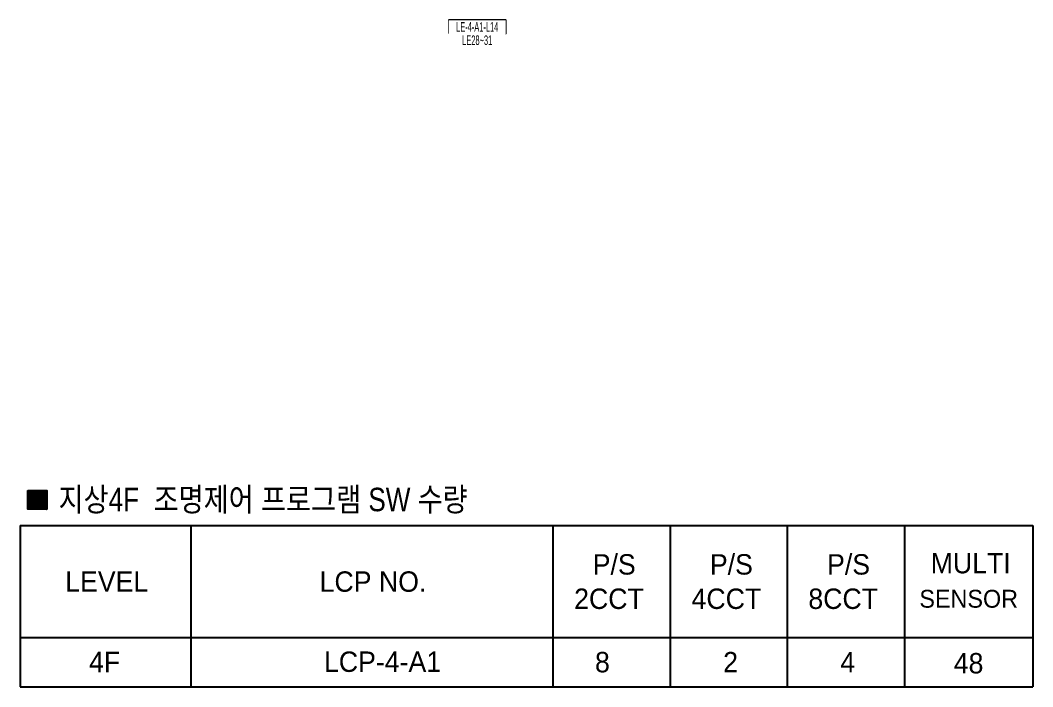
# Model space of a CAD drawing. Header units: millimetres. Extents: x 39625 to 501091, y -351975 to 836145.
# Drawn here: x 84503 to 124506, y 438839 to 465158 of the extents above; entities that cross this region are included whole.
import ezdxf
from ezdxf.enums import TextEntityAlignment as Align

# ---------------------------------------------------------------- set-up
doc = ezdxf.new("R2010")
doc.units = ezdxf.units.MM
doc.header["$LTSCALE"] = 150
doc.set_wipeout_variables(frame=1)
doc.layers.add('------01 Distribution Panel', color=3, linetype='Continuous')
doc.layers.add('-----30 Text', color=2, linetype='Continuous')
doc.styles.add('ELEC', font='Dotum.ttf')

msp = doc.modelspace()

# ---------------------------------------------------------------- hatches: boundary and pattern name
at = {"layer": '-----30 Text'}
h = msp.add_hatch(dxfattribs=at)
h.set_pattern_fill('ANSI31', color=256, scale=2.180662, style=0)
h.set_pattern_definition([(45, (1621714.99295, 52062.30232), (-0.19274513219, 0.19274513219), [])])
h.paths.add_polyline_path([(84802, 446590), (85547, 446590), (85547, 445846), (84802, 445846)])

# ---------------------------------------------------------------- linework, layer by layer
at = {"layer": '------01 Distribution Panel', "color": 1}
msp.add_lwpolyline([(101430, 464633), (103685, 464633), (103685, 465158), (101430, 465158)], close=True, dxfattribs=at)
at = {"layer": '-----30 Text'}
msp.add_lwpolyline([(84802, 446590), (85547, 446590), (85547, 445846), (84802, 445846)], close=True, dxfattribs=at)
at = {"color": 3}
for p, q in [((84503, 445202), (84503, 438839)), ((84503, 445202), (105547, 445202)), ((91248, 445202), (91248, 438839)), ((105547, 445202), (105547, 438839)), ((105547, 445202), (105547, 438839)), ((105547, 445202), (124506, 445202)), ((110177, 445202), (110177, 438839)), ((114806, 445202), (114806, 438839)), ((119436, 445202), (119436, 438839)), ((124506, 445202), (124506, 438839)), ((124506, 445202), (124506, 439578)), ((84503, 440784), (105547, 440784)), ((105547, 440784), (124506, 440784)), ((84503, 438839), (105547, 438839)), ((105547, 438839), (124506, 438839))]:
    msp.add_line(p, q, dxfattribs=at)

# ---------------------------------------------------------------- texts
at = {"layer": '-----30 Text', "style": 'ELEC', "width": 0.85}
msp.add_text('지상4F  조명제어 프로그램 SW 수량', height=927.35, dxfattribs=at).set_placement((86016, 445769))
at = {"layer": '-----30 Text', "style": 'ELEC'}
for s, height, p in [(' P/S', 805.8, (106828, 443268)), (' P/S', 805.8, (111457, 443268)), (' P/S', 805.8, (116087, 443268)), ('MULTI', 805.8, (120475, 443317)), (' LEVEL', 805.8, (85986, 442590)), (' LCP NO.', 805.8, (96038, 442589)), ('2CCT', 805.8, (106387, 441911)), ('4CCT', 805.8, (111026, 441911)), ('8CCT', 805.8, (115640, 441911)), ('SENSOR', 705.8, (120026, 441960)), ('4F', 805.8, (87220, 439414)), ('LCP-4-A1', 805.8, (96503, 439425)), ('8', 806, (107211, 439408)), ('2', 806, (112275, 439408)), ('4', 806, (116904, 439408)), ('48', 805.8, (121385, 439365))]:
    msp.add_text(s, height=height, dxfattribs=at).set_placement(p)

# ---------------------------------------------------------------- next in the draw order: wipeouts: each hides what was drawn before it
at = {"color": 1}
msp.add_wipeout([(101430, 464633), (103685, 464633), (103685, 465158), (101430, 465158)], dxfattribs=at)

# ---------------------------------------------------------------- next in the draw order: wipeouts: each hides what was drawn before it
msp.add_wipeout([(101430, 464108), (103685, 464108), (103685, 464633), (101430, 464633)], dxfattribs=at)

# ---------------------------------------------------------------- next in the draw order: texts
at = {"style": 'ELEC', "width": 0.6}
for s, p in [('LE-4-A1-L14', (102557, 464896)), ('LE28~31', (102557, 464371))]:
    msp.add_text(s, height=375, dxfattribs=at).set_placement(p, align=Align.MIDDLE_CENTER)

doc.saveas('drawing.dxf')
